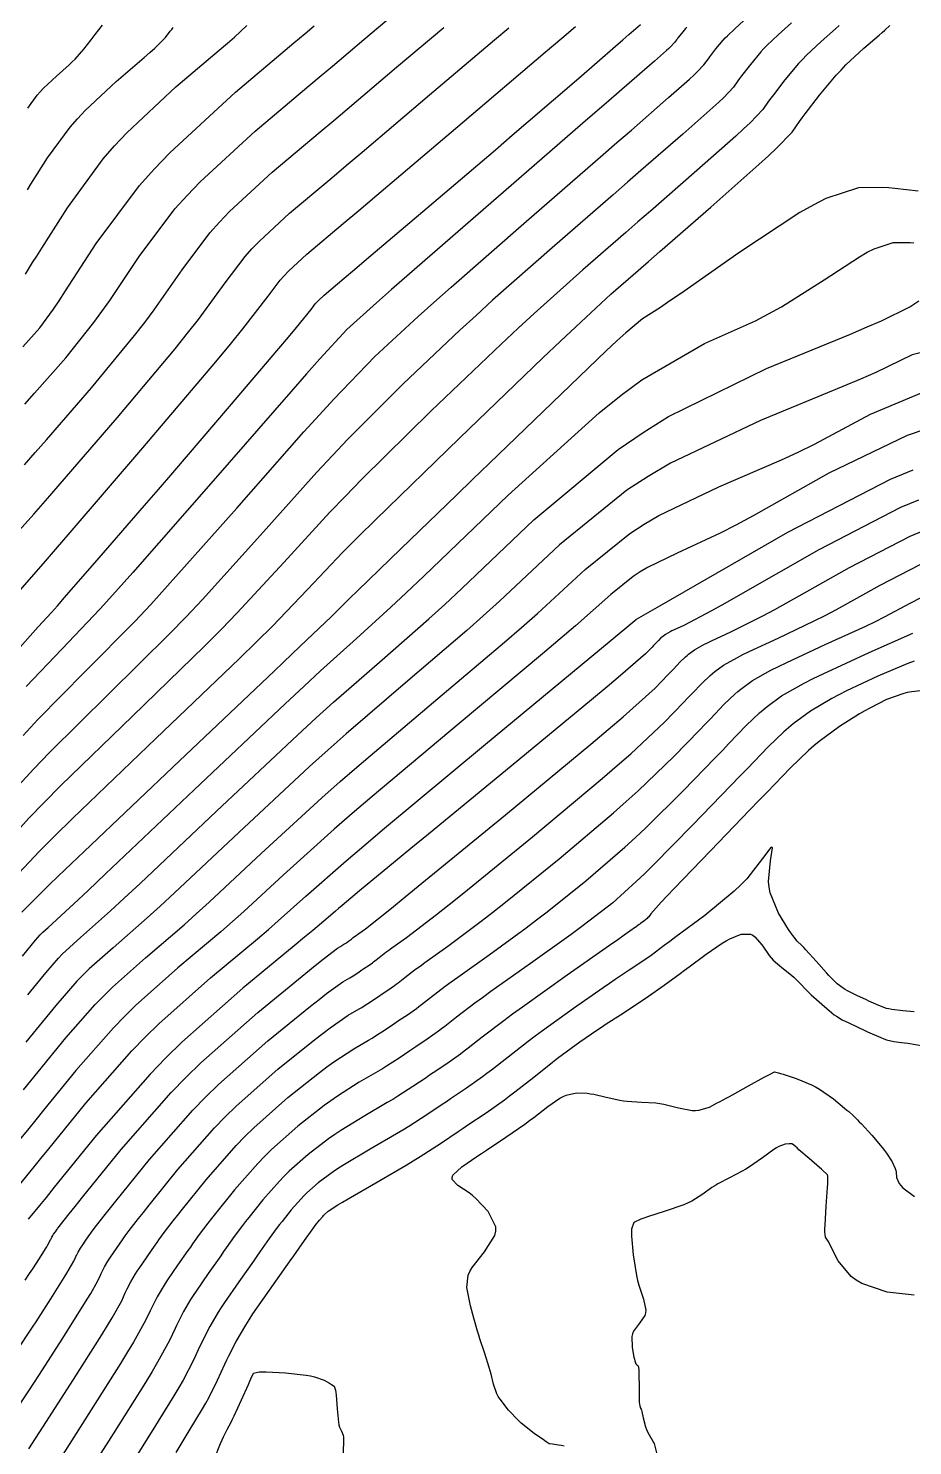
# Model space of a CAD drawing. Header units: metres. Extents: x 837475 to 838479, y 1189012 to 1191015.
# Drawn here: x 837519.9 to 837578.2, y 1190225.4 to 1190319 of the extents above; entities that cross this region are included whole.
import ezdxf

# ---------------------------------------------------------------- set-up
doc = ezdxf.new("R2010")
doc.units = ezdxf.units.M
doc.header["$LTSCALE"] = 0.3
doc.layers.add('COTAS 10', color=1, linetype='Continuous')
doc.layers.add('COTAS INT', color=252, linetype='Continuous')

msp = doc.modelspace()

# ---------------------------------------------------------------- linework, layer by layer
at = {"layer": 'COTAS 10'}
for points, elevation in [([(837519.666, 1190294.188), (837520.306, 1190294.902), (837522.356, 1190297.245), (837524.222, 1190299.583), (837524.746, 1190300.294), (837525.274, 1190301.033), (837527.205, 1190303.933), (837529.566, 1190307.075), (837530.363, 1190307.967), (837531.223, 1190308.868), (837534.85, 1190312.201), (837538.406, 1190315.196), (837539.222, 1190315.885), (837539.965, 1190316.512), (837542.039, 1190318.268), (837543.967, 1190319.885)], 1580), ([(837563.336, 1190319.074), (837563.258, 1190318.99), (837562.984, 1190318.664), (837562.754, 1190318.363), (837562.703, 1190318.295), (837562.657, 1190318.234), (837562.538, 1190318.065), (837562.285, 1190317.8), (837562.155, 1190317.678), (837561.999, 1190317.535), (837561.216, 1190316.841), (837559.056, 1190314.961), (837558.032, 1190314.071), (837556.822, 1190313.02), (837550.91, 1190307.889), (837545.045, 1190302.785), (837543.865, 1190301.752), (837542.877, 1190300.884), (837540.91, 1190299.121), (837539.124, 1190297.169), (837538.25, 1190296.182), (837537.212, 1190295), (837532.092, 1190289.121), (837526.79, 1190283.072), (837525.638, 1190281.785), (837524.622, 1190280.665), (837522.092, 1190278.018), (837519.75, 1190275.54)], 1590), ([(837578.601, 1190308.241), (837577.076, 1190308.433), (837576.651, 1190308.462), (837576.226, 1190308.482), (837574.68, 1190308.469), (837572.524, 1190307.763), (837571.714, 1190307.346), (837570.811, 1190306.834), (837566.778, 1190304.183), (837562.983, 1190301.522), (837562.23, 1190301.003), (837561.606, 1190300.578), (837560.429, 1190299.828), (837559.311, 1190298.898), (837558.726, 1190298.36), (837558.02, 1190297.7), (837554.474, 1190294.301), (837550.307, 1190290.267), (837549.211, 1190289.206), (837548.139, 1190288.169), (837544.474, 1190284.626), (837541.636, 1190281.881), (837541.085, 1190281.347), (837540.637, 1190280.911), (837539.868, 1190280.152), (837538.271, 1190278.623), (837537.302, 1190277.7), (837536.103, 1190276.562), (837529.868, 1190270.648), (837523.57, 1190264.659), (837522.332, 1190263.473), (837521.313, 1190262.491), (837519.459, 1190260.648)], 1600), ([(837579.118, 1190292.533), (837577.879, 1190292.118), (837572.716, 1190289.62), (837567.712, 1190286.815), (837566.574, 1190286.206), (837565.544, 1190285.67), (837562.716, 1190284.34), (837560.748, 1190283.404), (837560.26, 1190283.115), (837559.796, 1190282.815), (837558.323, 1190281.624), (837555.991, 1190279.544), (837554.985, 1190278.683), (837553.823, 1190277.697), (837548.323, 1190273.107), (837542.58, 1190268.289), (837541.264, 1190267.16), (837540.066, 1190266.12), (837536.731, 1190263.107), (837534.104, 1190260.685), (837533.354, 1190260.019), (837532.593, 1190259.354), (837529.763, 1190256.968), (837526.968, 1190254.484), (837526.231, 1190253.758), (837525.509, 1190253.015), (837523.032, 1190250.192), (837520.899, 1190247.564), (837520.393, 1190246.943), (837519.925, 1190246.369), (837518.541, 1190244.684)], 1610), ([(837518.928, 1190227.545), (837519.929, 1190229.046), (837520.263, 1190229.557), (837520.622, 1190230.111), (837522.125, 1190232.454), (837523.498, 1190234.634), (837523.775, 1190235.084), (837524.007, 1190235.468), (837524.473, 1190236.297), (837524.648, 1190236.678), (837524.696, 1190236.779), (837524.744, 1190236.878), (837524.919, 1190237.22), (837525.147, 1190237.608), (837525.228, 1190237.736), (837525.318, 1190237.873), (837525.71, 1190238.444), (837526.108, 1190239.009), (837526.202, 1190239.142), (837526.289, 1190239.265), (837526.544, 1190239.625), (837527.165, 1190240.42), (837527.482, 1190240.817), (837527.863, 1190241.291), (837529.762, 1190243.644), (837532.179, 1190246.396), (837532.886, 1190247.123), (837533.609, 1190247.834), (837536.356, 1190250.274), (837538.806, 1190252.244), (837539.341, 1190252.659), (837539.814, 1190253.017), (837541.007, 1190253.839), (837541.722, 1190254.257), (837541.894, 1190254.361), (837542.054, 1190254.459), (837542.538, 1190254.77), (837542.952, 1190255.049), (837543.068, 1190255.128), (837543.185, 1190255.206), (837543.612, 1190255.495), (837544.047, 1190255.801), (837544.168, 1190255.891), (837544.291, 1190255.983), (837544.738, 1190256.336), (837545.449, 1190256.877), (837545.737, 1190257.088), (837546.064, 1190257.325), (837547.578, 1190258.403), (837549.782, 1190260.049), (837550.545, 1190260.645), (837551.374, 1190261.301), (837554.92, 1190264.176), (837558.5, 1190267.199), (837559.35, 1190267.948), (837560.14, 1190268.66), (837562.481, 1190270.915), (837564.175, 1190272.666), (837564.556, 1190273.061), (837564.898, 1190273.416), (837565.815, 1190274.371), (837566.507, 1190275.036), (837566.708, 1190275.209), (837566.911, 1190275.376), (837567.679, 1190275.939), (837568.896, 1190276.625), (837569.384, 1190276.87), (837569.937, 1190277.139), (837572.479, 1190278.308), (837575.151, 1190279.538), (837575.787, 1190279.845), (837576.378, 1190280.138), (837578.134, 1190281.073), (837579.399, 1190281.727)], 1620), ([(837529.648, 1190224.972), (837530.505, 1190226.39), (837531.39, 1190227.845), (837531.6, 1190228.216), (837531.796, 1190228.574), (837532.376, 1190229.754), (837532.859, 1190230.809), (837532.993, 1190231.089), (837533.127, 1190231.363), (837533.61, 1190232.308), (837534.24, 1190233.381), (837534.466, 1190233.735), (837534.714, 1190234.115), (837535.798, 1190235.696), (837536.901, 1190237.257), (837537.161, 1190237.625), (837537.401, 1190237.965), (837538.107, 1190238.961), (837538.611, 1190239.664), (837538.725, 1190239.82), (837538.827, 1190239.959), (837539.103, 1190240.319), (837539.315, 1190240.56), (837539.377, 1190240.624), (837539.44, 1190240.686), (837539.681, 1190240.9), (837540.314, 1190241.313), (837540.624, 1190241.5), (837540.993, 1190241.72), (837542.816, 1190242.778), (837544.814, 1190243.947), (837545.294, 1190244.237), (837545.742, 1190244.511), (837547.095, 1190245.38), (837548.253, 1190246.161), (837548.577, 1190246.38), (837548.903, 1190246.6), (837550.096, 1190247.406), (837551.312, 1190248.262), (837551.652, 1190248.514), (837551.995, 1190248.772), (837553.246, 1190249.758), (837554.48, 1190250.74), (837554.813, 1190250.995), (837555.14, 1190251.244), (837556.289, 1190252.081), (837557.407, 1190252.854), (837557.716, 1190253.062), (837558.024, 1190253.267), (837559.134, 1190253.985), (837560.225, 1190254.693), (837560.521, 1190254.892), (837560.815, 1190255.093), (837561.854, 1190255.827), (837562.902, 1190256.593), (837563.201, 1190256.813), (837563.503, 1190257.038), (837564.628, 1190257.877), (837565.679, 1190258.604), (837565.936, 1190258.757), (837566.178, 1190258.89), (837566.928, 1190259.193), (837567.537, 1190259.183), (837567.69, 1190259.118), (837567.836, 1190259.026), (837568.31, 1190258.467), (837568.771, 1190257.794), (837568.909, 1190257.63), (837569.052, 1190257.475), (837569.608, 1190256.996), (837570.149, 1190256.583), (837570.282, 1190256.469), (837570.408, 1190256.355), (837570.806, 1190255.949), (837571.24, 1190255.491), (837571.39, 1190255.345), (837571.552, 1190255.191), (837572.242, 1190254.568), (837572.921, 1190253.998), (837573.076, 1190253.877), (837573.217, 1190253.773), (837573.605, 1190253.531), (837574.039, 1190253.329), (837574.209, 1190253.249), (837574.401, 1190253.159), (837575.272, 1190252.749), (837576.153, 1190252.361), (837576.35, 1190252.284), (837576.528, 1190252.221), (837577.004, 1190252.106), (837577.51, 1190252.047), (837577.707, 1190252.02), (837577.928, 1190251.987), (837578.932, 1190251.828)], 1630)]:
    msp.add_lwpolyline(points, dxfattribs=dict(at, elevation=elevation))
at = {"layer": 'COTAS INT'}
for points, elevation in [([(837519.548, 1190272.316), (837520.514, 1190273.364), (837523.647, 1190276.544), (837526.918, 1190279.844), (837527.97, 1190280.968), (837529.086, 1190282.182), (837533.647, 1190287.327), (837538.073, 1190292.352), (837539.103, 1190293.491), (837540.05, 1190294.521), (837542.767, 1190297.327), (837545.619, 1190299.973), (837546.65, 1190300.901), (837547.787, 1190301.914), (837552.767, 1190306.277), (837557.651, 1190310.518), (837558.728, 1190311.454), (837559.685, 1190312.286), (837562.145, 1190314.429), (837563.524, 1190315.653), (837563.8, 1190315.906), (837564.03, 1190316.121), (837564.476, 1190316.588), (837564.685, 1190316.885), (837564.766, 1190316.994), (837564.856, 1190317.114), (837565.262, 1190317.644), (837565.744, 1190318.219), (837565.882, 1190318.368), (837566.022, 1190318.512), (837566.541, 1190318.997), (837567.363, 1190319.767)], 1592), ([(837573.391, 1190319.186), (837573.146, 1190318.961), (837572.203, 1190318.128), (837571.235, 1190317.224), (837570.975, 1190316.954), (837570.718, 1190316.676), (837569.819, 1190315.603), (837569.06, 1190314.616), (837568.892, 1190314.391), (837568.742, 1190314.189), (837568.351, 1190313.633), (837567.519, 1190312.763), (837567.091, 1190312.361), (837566.576, 1190311.889), (837564.002, 1190309.605), (837560.942, 1190306.934), (837560.121, 1190306.219), (837559.311, 1190305.514), (837556.481, 1190303.054), (837553.271, 1190300.171), (837552.221, 1190299.198), (837551.102, 1190298.151), (837546.481, 1190293.74), (837541.902, 1190289.224), (837540.81, 1190288.11), (837539.793, 1190287.055), (837536.757, 1190283.74), (837533.679, 1190280.403), (837532.636, 1190279.334), (837531.511, 1190278.203), (837526.757, 1190273.596), (837522.042, 1190269.011), (837520.94, 1190267.894), (837519.927, 1190266.843), (837517.002, 1190263.596)], 1596), ([(837518.231, 1190262.122), (837520.62, 1190264.667), (837521.636, 1190265.683), (837522.806, 1190266.835), (837528.313, 1190272.122), (837533.807, 1190277.382), (837534.969, 1190278.517), (837535.975, 1190279.513), (837538.313, 1190281.946), (837540.654, 1190284.407), (837541.663, 1190285.419), (837542.828, 1190286.575), (837548.338, 1190291.946), (837553.844, 1190297.24), (837555.007, 1190298.347), (837556.013, 1190299.299), (837558.338, 1190301.442), (837560.141, 1190303.011), (837560.817, 1190303.601), (837561.57, 1190304.259), (837564.931, 1190307.193), (837568.102, 1190310.007), (837568.736, 1190310.588), (837569.264, 1190311.084), (837570.289, 1190312.156), (837570.77, 1190312.84), (837570.955, 1190313.09), (837571.162, 1190313.366), (837572.097, 1190314.583), (837573.205, 1190315.905), (837573.521, 1190316.248), (837573.842, 1190316.58), (837575.035, 1190317.694), (837576.038, 1190318.559), (837576.239, 1190318.734), (837576.407, 1190318.88), (837576.735, 1190319.177)], 1598), ([(837518.329, 1190284.768), (837520.262, 1190286.927), (837521.019, 1190287.793), (837521.871, 1190288.773), (837525.746, 1190293.28), (837529.577, 1190297.848), (837530.402, 1190298.867), (837531.124, 1190299.78), (837532.879, 1190302.189), (837534.193, 1190303.937), (837534.637, 1190304.434), (837535.115, 1190304.935), (837537.134, 1190306.79), (837539.913, 1190309.137), (837540.872, 1190309.949), (837541.913, 1190310.831), (837546.354, 1190314.601), (837550.651, 1190318.243), (837551.6, 1190319.043)], 1584), ([(837518.986, 1190277.716), (837520.537, 1190279.492), (837521.411, 1190280.43), (837521.814, 1190280.882), (837522.286, 1190281.416), (837524.572, 1190284.035), (837527.557, 1190287.491), (837528.471, 1190288.553), (837529.422, 1190289.66), (837533.171, 1190294.035), (837536.426, 1190297.86), (837537.067, 1190298.62), (837537.593, 1190299.25), (837538.553, 1190300.445), (837538.82, 1190300.8), (837538.91, 1190300.901), (837539.008, 1190301.003), (837539.418, 1190301.38), (837540.738, 1190302.499), (837541.409, 1190303.068), (837542.213, 1190303.751), (837546.22, 1190307.154), (837550.716, 1190310.986), (837551.829, 1190311.938), (837552.885, 1190312.843), (837556.22, 1190315.72), (837558.645, 1190317.825), (837559.127, 1190318.243), (837559.527, 1190318.591), (837560.288, 1190319.252)], 1588), ([(837570.255, 1190319.364), (837569.372, 1190318.563), (837568.628, 1190317.868), (837568.428, 1190317.661), (837568.231, 1190317.447), (837567.54, 1190316.624), (837566.958, 1190315.865), (837566.829, 1190315.693), (837566.713, 1190315.537), (837566.414, 1190315.111), (837565.775, 1190314.442), (837565.445, 1190314.133), (837565.05, 1190313.771), (837563.074, 1190312.017), (837560.313, 1190309.61), (837559.424, 1190308.836), (837558.481, 1190308.016), (837554.624, 1190304.666), (837550.529, 1190301.042), (837549.436, 1190300.05), (837548.361, 1190299.062), (837544.624, 1190295.534), (837540.976, 1190291.872), (837539.957, 1190290.8), (837538.933, 1190289.704), (837535.202, 1190285.534), (837531.383, 1190281.293), (837530.303, 1190280.151), (837529.214, 1190279.024), (837525.202, 1190275.07), (837521.278, 1190271.188), (837520.244, 1190270.105), (837519.233, 1190269.019)], 1594), ([(837519.339, 1190281.887), (837520.896, 1190283.668), (837521.695, 1190284.595), (837522.653, 1190285.709), (837527.441, 1190291.298), (837532.255, 1190296.981), (837533.23, 1190298.154), (837534.05, 1190299.153), (837535.716, 1190301.317), (837536.506, 1190302.369), (837536.774, 1190302.667), (837537.061, 1190302.969), (837538.276, 1190304.085), (837540.667, 1190306.108), (837541.697, 1190306.981), (837542.886, 1190307.991), (837548.511, 1190312.768), (837553.992, 1190317.421), (837555.091, 1190318.352), (837556.008, 1190319.129)], 1586), ([(837519.524, 1190297.967), (837520.661, 1190299.227), (837521.544, 1190300.451), (837521.918, 1190301.008), (837522.348, 1190301.66), (837524.369, 1190304.805), (837527.229, 1190308.624), (837528.188, 1190309.701), (837529.22, 1190310.786), (837533.554, 1190314.777), (837537.422, 1190318.033), (837538.161, 1190318.655), (837538.755, 1190319.156)], 1578), ([(837519.629, 1190290.187), (837520.342, 1190290.99), (837521.088, 1190291.838), (837524.051, 1190295.263), (837526.9, 1190298.716), (837527.574, 1190299.581), (837528.199, 1190300.407), (837530.042, 1190303.061), (837531.879, 1190305.506), (837532.5, 1190306.2), (837533.169, 1190306.901), (837535.992, 1190309.495), (837539.16, 1190312.167), (837540.047, 1190312.917), (837540.939, 1190313.672), (837544.196, 1190316.434), (837547.309, 1190319.064)], 1582), ([(837519.7, 1190302.774), (837520.174, 1190303.53), (837520.444, 1190303.958), (837520.774, 1190304.48), (837522.467, 1190307.153), (837524.833, 1190310.378), (837525.587, 1190311.248), (837526.383, 1190312.108), (837529.617, 1190315.13), (837532.476, 1190317.55), (837533.036, 1190318.03), (837533.496, 1190318.428), (837534.319, 1190319.179)], 1576), ([(837519.834, 1190308.337), (837520.063, 1190308.702), (837521.164, 1190310.445), (837522.659, 1190312.482), (837523.135, 1190313.032), (837523.638, 1190313.575), (837525.681, 1190315.484), (837527.53, 1190317.067), (837527.911, 1190317.406), (837528.236, 1190317.7), (837528.934, 1190318.401), (837529.261, 1190318.818), (837529.351, 1190318.934), (837529.44, 1190319.049)], 1574), ([(837519.862, 1190313.736), (837520.485, 1190314.586), (837520.683, 1190314.815), (837520.893, 1190315.041), (837521.745, 1190315.837), (837522.584, 1190316.585), (837522.787, 1190316.781), (837522.976, 1190316.972), (837523.55, 1190317.623), (837524.035, 1190318.243), (837524.168, 1190318.415), (837524.301, 1190318.586), (837524.778, 1190319.207)], 1572), ([(837519.502, 1190257.736), (837520.372, 1190258.796), (837520.676, 1190259.142), (837520.765, 1190259.233), (837520.856, 1190259.323), (837521.199, 1190259.628), (837522.892, 1190261.199), (837523.833, 1190262.086), (837524.979, 1190263.17), (837530.827, 1190268.717), (837536.842, 1190274.403), (837538.094, 1190275.575), (837539.167, 1190276.572), (837541.55, 1190278.717), (837543.821, 1190280.78), (837544.824, 1190281.726), (837545.99, 1190282.834), (837551.55, 1190288.187), (837557.563, 1190293.621), (837559.015, 1190294.781), (837560.374, 1190295.79), (837564.51, 1190298.187), (837567.872, 1190299.697), (837568.742, 1190300.147), (837569.586, 1190300.61), (837572.416, 1190302.399), (837574.729, 1190303.92), (837575.247, 1190304.214), (837575.712, 1190304.453), (837576.949, 1190304.857), (837577.835, 1190304.865), (837578.079, 1190304.854), (837578.323, 1190304.837)], 1602), ([(837519.851, 1190255.193), (837521.037, 1190256.645), (837521.885, 1190257.61), (837522.131, 1190257.865), (837522.384, 1190258.113), (837523.34, 1190258.963), (837525.317, 1190260.738), (837526.213, 1190261.569), (837527.261, 1190262.549), (837532.303, 1190267.314), (837537.648, 1190272.333), (837538.886, 1190273.471), (837540.02, 1190274.501), (837543.243, 1190277.314), (837546.322, 1190280.01), (837547.365, 1190280.965), (837548.49, 1190282.011), (837553.243, 1190286.546), (837558.816, 1190291.199), (837560.459, 1190292.32), (837562.144, 1190293.367), (837568.592, 1190296.546), (837574.137, 1190298.816), (837575.253, 1190299.29), (837576.189, 1190299.698), (837578.055, 1190300.615), (837578.648, 1190301.005)], 1604), ([(837580.105, 1190297.903), (837578.203, 1190297.439), (837575.813, 1190296.283), (837574.805, 1190295.84), (837573.645, 1190295.344), (837568.203, 1190293.109), (837562.26, 1190290.28), (837560.785, 1190289.409), (837559.383, 1190288.501), (837554.936, 1190284.906), (837550.99, 1190281.189), (837549.905, 1190280.204), (837548.822, 1190279.239), (837544.936, 1190275.912), (837540.873, 1190272.43), (837539.679, 1190271.367), (837538.454, 1190270.262), (837533.779, 1190265.912), (837529.542, 1190261.927), (837528.593, 1190261.052), (837527.742, 1190260.276), (837525.481, 1190258.298), (837523.912, 1190256.904), (837523.498, 1190256.496), (837523.093, 1190256.079), (837521.702, 1190254.494), (837520.2, 1190252.65), (837519.724, 1190252.07)], 1606), ([(837519.574, 1190248.914), (837520.059, 1190249.507), (837520.549, 1190250.107), (837522.367, 1190252.343), (837524.301, 1190254.547), (837524.864, 1190255.127), (837525.44, 1190255.694), (837527.622, 1190257.633), (837530.168, 1190259.815), (837530.974, 1190260.536), (837531.823, 1190261.306), (837535.255, 1190264.509), (837539.26, 1190268.191), (837540.471, 1190269.264), (837541.727, 1190270.359), (837546.63, 1190274.509), (837551.322, 1190278.468), (837552.445, 1190279.444), (837553.491, 1190280.367), (837556.63, 1190283.265), (837559.59, 1190285.658), (837560.522, 1190286.262), (837561.504, 1190286.842), (837565.46, 1190288.725), (837569.594, 1190290.507), (837570.689, 1190291.023), (837571.763, 1190291.549), (837575.46, 1190293.53), (837578.992, 1190295.011)], 1608), ([(837519.213, 1190242.525), (837520.276, 1190243.825), (837520.727, 1190244.38), (837521.248, 1190245.021), (837523.697, 1190248.042), (837526.717, 1190251.483), (837527.597, 1190252.389), (837528.496, 1190253.275), (837531.903, 1190256.303), (837535.019, 1190258.893), (837535.734, 1190259.502), (837536.386, 1190260.064), (837538.207, 1190261.704), (837540.857, 1190264.037), (837542.031, 1190265.036), (837543.397, 1190266.188), (837549.918, 1190271.622), (837558.346, 1190278.602), (837559.918, 1190279.904), (837559.971, 1190279.947), (837559.981, 1190279.956), (837559.99, 1190279.963), (837560.006, 1190279.977), (837560.01, 1190279.982), (837560.012, 1190279.984), (837560.015, 1190279.986), (837560.016, 1190279.988), (837560.017, 1190279.988), (837560.019, 1190279.99), (837560.022, 1190279.992), (837560.023, 1190279.992), (837560.031, 1190279.996), (837561.567, 1190280.878), (837570.02, 1190285.738), (837576.784, 1190289.235), (837578.285, 1190289.852)], 1612), ([(837578.634, 1190287.849), (837577.438, 1190287.358), (837572.049, 1190284.571), (837566.894, 1190281.627), (837565.847, 1190281.036), (837564.963, 1190280.543), (837563.143, 1190279.574), (837562.503, 1190279.279), (837562.364, 1190279.212), (837562.241, 1190279.15), (837561.934, 1190278.977), (837561.741, 1190278.835), (837561.689, 1190278.793), (837561.639, 1190278.75), (837561.465, 1190278.582), (837561.234, 1190278.342), (837561.147, 1190278.252), (837561.052, 1190278.153), (837560.625, 1190277.712), (837558.967, 1190276.266), (837558.095, 1190275.533), (837557.044, 1190274.656), (837551.755, 1190270.288), (837546.293, 1190265.796), (837545.133, 1190264.841), (837544.125, 1190264.011), (837541.755, 1190262.057), (837540.601, 1190261.095), (837540.359, 1190260.891), (837540.152, 1190260.714), (837539.683, 1190260.302), (837538.667, 1190259.443), (837538.114, 1190258.985), (837537.444, 1190258.432), (837534.044, 1190255.638), (837530.024, 1190252.065), (837528.963, 1190251.021), (837527.925, 1190249.952), (837524.362, 1190245.891), (837521.597, 1190242.478), (837521.062, 1190241.817), (837520.626, 1190241.28), (837519.886, 1190240.367)], 1614), ([(837519.686, 1190236.347), (837519.979, 1190236.787), (837520.077, 1190236.937), (837520.183, 1190237.1), (837520.623, 1190237.787), (837521.026, 1190238.426), (837521.107, 1190238.558), (837521.175, 1190238.671), (837521.312, 1190238.914), (837521.363, 1190239.026), (837521.391, 1190239.084), (837521.443, 1190239.185), (837521.509, 1190239.298), (837521.533, 1190239.336), (837521.56, 1190239.376), (837521.675, 1190239.544), (837521.792, 1190239.709), (837521.819, 1190239.748), (837521.845, 1190239.784), (837521.919, 1190239.89), (837522.586, 1190240.722), (837522.985, 1190241.216), (837523.477, 1190241.824), (837526.025, 1190244.973), (837529.325, 1190248.731), (837530.29, 1190249.723), (837531.277, 1190250.693), (837535.027, 1190254.024), (837538.202, 1190256.616), (837538.828, 1190257.122), (837539.343, 1190257.536), (837540.284, 1190258.263), (837540.485, 1190258.381), (837540.534, 1190258.411), (837540.579, 1190258.438), (837540.715, 1190258.526), (837540.832, 1190258.605), (837540.898, 1190258.649), (837541.018, 1190258.73), (837541.141, 1190258.816), (837541.209, 1190258.868), (837541.336, 1190258.967), (837541.536, 1190259.12), (837541.617, 1190259.179), (837541.709, 1190259.246), (837542.136, 1190259.55), (837543.858, 1190260.919), (837544.768, 1190261.658), (837545.864, 1190262.552), (837551.387, 1190267.081), (837557.002, 1190271.737), (837558.158, 1190272.712), (837559.14, 1190273.551), (837561.244, 1190275.446), (837562.093, 1190276.324), (837562.283, 1190276.522), (837562.455, 1190276.7), (837562.915, 1190277.178), (837563.262, 1190277.512), (837563.362, 1190277.598), (837563.464, 1190277.682), (837563.849, 1190277.965), (837564.459, 1190278.308), (837564.704, 1190278.431), (837564.981, 1190278.566), (837566.255, 1190279.152), (837568.359, 1190280.208), (837569.16, 1190280.639), (837570.055, 1190281.131), (837574.077, 1190283.405), (837578.091, 1190285.481), (837578.982, 1190285.847)], 1616), ([(837519.307, 1190231.946), (837519.954, 1190232.917), (837520.17, 1190233.247), (837520.402, 1190233.605), (837521.374, 1190235.121), (837522.262, 1190236.53), (837522.441, 1190236.821), (837522.591, 1190237.069), (837522.893, 1190237.605), (837523.005, 1190237.852), (837523.037, 1190237.917), (837523.068, 1190237.981), (837523.181, 1190238.202), (837523.328, 1190238.453), (837523.381, 1190238.536), (837523.439, 1190238.625), (837523.692, 1190238.994), (837523.95, 1190239.359), (837524.011, 1190239.445), (837524.067, 1190239.524), (837524.232, 1190239.757), (837524.876, 1190240.571), (837525.234, 1190241.016), (837525.67, 1190241.558), (837527.894, 1190244.309), (837530.752, 1190247.564), (837531.588, 1190248.423), (837532.443, 1190249.264), (837535.691, 1190252.149), (837538.504, 1190254.43), (837539.084, 1190254.89), (837539.578, 1190255.276), (837540.646, 1190256.051), (837541.104, 1190256.319), (837541.214, 1190256.386), (837541.316, 1190256.449), (837541.627, 1190256.648), (837541.892, 1190256.827), (837541.967, 1190256.877), (837542.041, 1190256.928), (837542.315, 1190257.112), (837542.594, 1190257.309), (837542.672, 1190257.366), (837542.75, 1190257.426), (837543.037, 1190257.652), (837543.492, 1190257.998), (837543.677, 1190258.133), (837543.887, 1190258.285), (837544.857, 1190258.976), (837546.82, 1190260.484), (837547.656, 1190261.151), (837548.619, 1190261.926), (837553.154, 1190265.628), (837557.751, 1190269.468), (837558.754, 1190270.33), (837559.64, 1190271.106), (837561.863, 1190273.181), (837563.134, 1190274.495), (837563.42, 1190274.791), (837563.677, 1190275.058), (837564.365, 1190275.774), (837564.885, 1190276.274), (837565.035, 1190276.404), (837565.188, 1190276.529), (837565.764, 1190276.952), (837566.678, 1190277.467), (837567.044, 1190277.651), (837567.459, 1190277.852), (837569.367, 1190278.73), (837571.755, 1190279.873), (837572.474, 1190280.242), (837573.217, 1190280.634), (837576.105, 1190282.239), (837578.745, 1190283.604)], 1618), ([(837519.932, 1190225.216), (837520.375, 1190225.895), (837520.854, 1190226.633), (837522.876, 1190229.788), (837524.734, 1190232.738), (837525.109, 1190233.347), (837525.423, 1190233.866), (837526.054, 1190234.988), (837526.29, 1190235.504), (837526.355, 1190235.641), (837526.421, 1190235.775), (837526.657, 1190236.237), (837526.965, 1190236.762), (837527.076, 1190236.936), (837527.197, 1190237.121), (837527.728, 1190237.895), (837528.267, 1190238.658), (837528.394, 1190238.838), (837528.512, 1190239.005), (837528.857, 1190239.492), (837529.454, 1190240.269), (837529.731, 1190240.618), (837530.055, 1190241.025), (837531.63, 1190242.979), (837533.606, 1190245.229), (837534.184, 1190245.823), (837534.775, 1190246.405), (837537.021, 1190248.399), (837539.107, 1190250.058), (837539.598, 1190250.427), (837540.05, 1190250.757), (837541.369, 1190251.627), (837542.34, 1190252.195), (837542.574, 1190252.336), (837542.792, 1190252.47), (837543.45, 1190252.892), (837544.012, 1190253.272), (837544.17, 1190253.378), (837544.329, 1190253.485), (837544.909, 1190253.877), (837545.5, 1190254.293), (837545.665, 1190254.416), (837545.832, 1190254.541), (837546.44, 1190255.021), (837547.405, 1190255.755), (837547.797, 1190256.042), (837548.242, 1190256.364), (837550.299, 1190257.829), (837552.744, 1190259.614), (837553.434, 1190260.138), (837554.129, 1190260.675), (837556.687, 1190262.723), (837559.249, 1190264.93), (837559.947, 1190265.566), (837560.64, 1190266.215), (837563.1, 1190268.649), (837565.216, 1190270.837), (837565.692, 1190271.33), (837566.119, 1190271.774), (837567.266, 1190272.967), (837568.13, 1190273.798), (837568.38, 1190274.014), (837568.635, 1190274.223), (837569.594, 1190274.927), (837571.084, 1190275.77), (837571.674, 1190276.067), (837572.34, 1190276.392), (837575.387, 1190277.795), (837578.249, 1190279.07)], 1622), ([(837578.346, 1190277.226), (837577.92, 1190277.066), (837575.956, 1190276.238), (837573.877, 1190275.258), (837573.378, 1190275.002), (837572.912, 1190274.754), (837571.509, 1190273.914), (837570.359, 1190273.07), (837570.053, 1190272.819), (837569.753, 1190272.561), (837568.716, 1190271.563), (837567.341, 1190270.132), (837566.828, 1190269.6), (837566.257, 1190269.009), (837563.719, 1190266.384), (837561.14, 1190263.769), (837560.543, 1190263.185), (837559.998, 1190262.66), (837558.454, 1190261.271), (837556.884, 1190260.05), (837556.323, 1190259.632), (837555.706, 1190259.179), (837553.02, 1190257.256), (837550.42, 1190255.404), (837549.857, 1190254.996), (837549.362, 1190254.634), (837548.141, 1190253.705), (837547.372, 1190253.099), (837547.162, 1190252.94), (837546.953, 1190252.785), (837546.206, 1190252.259), (837545.472, 1190251.764), (837545.272, 1190251.628), (837545.072, 1190251.494), (837544.361, 1190251.014), (837543.529, 1190250.48), (837543.254, 1190250.311), (837542.959, 1190250.133), (837541.731, 1190249.415), (837540.286, 1190248.498), (837539.854, 1190248.195), (837539.409, 1190247.871), (837537.686, 1190246.524), (837535.942, 1190244.975), (837535.482, 1190244.523), (837535.033, 1190244.062), (837533.498, 1190242.314), (837532.248, 1190240.758), (837531.979, 1190240.418), (837531.743, 1190240.118), (837531.169, 1190239.359), (837530.734, 1190238.745), (837530.586, 1190238.535), (837530.425, 1190238.308), (837529.745, 1190237.345), (837529.077, 1190236.37), (837528.923, 1190236.136), (837528.784, 1190235.917), (837528.395, 1190235.255), (837528.097, 1190234.672), (837528.015, 1190234.503), (837527.932, 1190234.33), (837527.634, 1190233.679), (837526.839, 1190232.264), (837526.443, 1190231.61), (837525.97, 1190230.842), (837523.627, 1190227.122), (837521.286, 1190223.449)], 1624), ([(837579.328, 1190275.321), (837578.199, 1190275.202), (837577.893, 1190275.139), (837577.591, 1190275.063), (837576.525, 1190274.68), (837575.414, 1190274.124), (837575.082, 1190273.938), (837574.741, 1190273.738), (837573.424, 1190272.902), (837572.082, 1190271.917), (837571.726, 1190271.625), (837571.376, 1190271.323), (837570.166, 1190270.159), (837568.649, 1190268.579), (837568.105, 1190268.015), (837567.508, 1190267.396), (837564.904, 1190264.703), (837562.504, 1190262.209), (837562.036, 1190261.715), (837561.652, 1190261.307), (837560.976, 1190260.546), (837560.829, 1190260.346), (837560.779, 1190260.292), (837560.726, 1190260.238), (837560.503, 1190260.048), (837560.291, 1190259.89), (837560.246, 1190259.856), (837560.206, 1190259.826), (837560.109, 1190259.755), (837560.048, 1190259.711), (837560.031, 1190259.7), (837560.013, 1190259.688), (837559.949, 1190259.646), (837559.22, 1190259.136), (837558.784, 1190258.828), (837558.245, 1190258.449), (837555.453, 1190256.479), (837552.491, 1190254.368), (837551.844, 1190253.9), (837551.274, 1190253.481), (837549.843, 1190252.39), (837548.913, 1190251.657), (837548.659, 1190251.465), (837548.406, 1190251.278), (837547.502, 1190250.642), (837546.616, 1190250.043), (837546.374, 1190249.879), (837546.133, 1190249.716), (837545.272, 1190249.136), (837544.267, 1190248.49), (837543.934, 1190248.286), (837543.577, 1190248.071), (837542.092, 1190247.202), (837540.522, 1190246.239), (837540.111, 1190245.964), (837539.71, 1190245.685), (837538.351, 1190244.65), (837537.108, 1190243.545), (837536.781, 1190243.224), (837536.461, 1190242.895), (837535.367, 1190241.649), (837534.441, 1190240.492), (837534.228, 1190240.219), (837534.033, 1190239.966), (837533.482, 1190239.226), (837532.957, 1190238.485), (837532.777, 1190238.232), (837532.584, 1190237.958), (837531.763, 1190236.795), (837530.956, 1190235.618), (837530.771, 1190235.336), (837530.602, 1190235.071), (837530.134, 1190234.273), (837529.774, 1190233.569), (837529.674, 1190233.365), (837529.574, 1190233.157), (837529.215, 1190232.371), (837528.425, 1190230.93), (837528.053, 1190230.309), (837527.616, 1190229.591), (837525.486, 1190226.196), (837523.41, 1190222.918)], 1626), ([(837578.346, 1190254.062), (837577.597, 1190254.128), (837576.862, 1190254.219), (837576.684, 1190254.254), (837576.517, 1190254.294), (837576.005, 1190254.473), (837575.516, 1190254.702), (837575.364, 1190254.773), (837575.204, 1190254.847), (837574.564, 1190255.144), (837573.947, 1190255.455), (837573.801, 1190255.539), (837573.667, 1190255.621), (837573.273, 1190255.91), (837572.861, 1190256.312), (837572.716, 1190256.466), (837572.557, 1190256.638), (837571.868, 1190257.414), (837571.205, 1190258.16), (837571.062, 1190258.314), (837570.937, 1190258.445), (837570.633, 1190258.728), (837570.33, 1190259.095), (837570.205, 1190259.279), (837570.063, 1190259.499), (837569.403, 1190260.59), (837568.848, 1190261.924), (837568.773, 1190262.297), (837568.731, 1190262.671), (837568.859, 1190264.034), (837568.991, 1190264.892), (837568.952, 1190264.948), (837568.878, 1190264.924), (837568.339, 1190264.181), (837567.293, 1190262.842), (837566.902, 1190262.442), (837566.466, 1190262.029), (837564.523, 1190260.434), (837562.622, 1190259.008), (837562.213, 1190258.702), (837561.854, 1190258.435), (837560.982, 1190257.791), (837560.431, 1190257.402), (837560.276, 1190257.296), (837560.119, 1190257.191), (837559.542, 1190256.816), (837558.622, 1190256.201), (837558.25, 1190255.945), (837557.826, 1190255.652), (837555.871, 1190254.28), (837553.815, 1190252.806), (837553.328, 1190252.448), (837552.877, 1190252.111), (837551.544, 1190251.074), (837550.454, 1190250.215), (837550.155, 1190249.989), (837549.859, 1190249.77), (837548.799, 1190249.024), (837547.76, 1190248.321), (837547.475, 1190248.129), (837547.193, 1190247.939), (837546.184, 1190247.258), (837545.004, 1190246.501), (837544.614, 1190246.261), (837544.195, 1190246.009), (837542.454, 1190244.99), (837540.758, 1190243.979), (837540.368, 1190243.732), (837540.012, 1190243.499), (837539.016, 1190242.775), (837538.274, 1190242.116), (837538.079, 1190241.924), (837537.888, 1190241.727), (837537.235, 1190240.984), (837536.634, 1190240.225), (837536.476, 1190240.019), (837536.322, 1190239.815), (837535.794, 1190239.094), (837535.179, 1190238.225), (837534.969, 1190237.929), (837534.742, 1190237.608), (837533.781, 1190236.245), (837532.835, 1190234.867), (837532.618, 1190234.535), (837532.421, 1190234.226), (837531.872, 1190233.29), (837531.45, 1190232.466), (837531.333, 1190232.227), (837531.217, 1190231.983), (837530.796, 1190231.062), (837530.11, 1190229.752), (837529.827, 1190229.262), (837529.503, 1190228.718), (837527.996, 1190226.293), (837526.529, 1190223.945)], 1628), ([(837555.25, 1190225.382), (837555.052, 1190225.422), (837554.881, 1190225.455), (837554.484, 1190225.522), (837554.305, 1190225.546), (837554.271, 1190225.552), (837554.243, 1190225.558), (837554.2, 1190225.576), (837554.062, 1190225.683), (837553.976, 1190225.745), (837553.868, 1190225.821), (837553.302, 1190226.213), (837552.609, 1190226.747), (837552.42, 1190226.912), (837552.232, 1190227.085), (837551.567, 1190227.774), (837551.018, 1190228.484), (837550.904, 1190228.671), (837550.807, 1190228.853), (837550.591, 1190229.472), (837550.436, 1190230.143), (837550.377, 1190230.356), (837550.311, 1190230.582), (837550.011, 1190231.5), (837549.689, 1190232.466), (837549.609, 1190232.722), (837549.532, 1190232.973), (837549.284, 1190233.838), (837549.077, 1190234.654), (837549.026, 1190234.874), (837548.978, 1190235.091), (837548.826, 1190235.854), (837548.924, 1190236.67), (837549.034, 1190236.921), (837549.179, 1190237.182), (837550.002, 1190238.214), (837550.681, 1190239.293), (837550.736, 1190239.583), (837550.734, 1190239.87), (837550.245, 1190240.874), (837549.412, 1190241.734), (837549.192, 1190241.93), (837548.977, 1190242.106), (837548.24, 1190242.59), (837547.85, 1190243.001), (837547.853, 1190243.132), (837547.906, 1190243.27), (837548.498, 1190243.834), (837549.495, 1190244.506), (837549.802, 1190244.713), (837550.122, 1190244.93), (837551.393, 1190245.788), (837552.646, 1190246.658), (837552.956, 1190246.882), (837553.25, 1190247.098), (837554.176, 1190247.815), (837554.967, 1190248.359), (837555.175, 1190248.465), (837555.378, 1190248.552), (837556.073, 1190248.708), (837556.778, 1190248.684), (837556.987, 1190248.658), (837557.203, 1190248.624), (837558.032, 1190248.431), (837558.916, 1190248.232), (837559.166, 1190248.193), (837559.418, 1190248.162), (837560.347, 1190248.109), (837561.297, 1190248.047), (837561.562, 1190248.01), (837561.828, 1190247.964), (837562.795, 1190247.725), (837563.7, 1190247.552), (837563.927, 1190247.548), (837564.143, 1190247.563), (837564.837, 1190247.774), (837565.35, 1190248.048), (837565.451, 1190248.102), (837565.536, 1190248.147), (837565.697, 1190248.231), (837565.988, 1190248.39), (837566.155, 1190248.482), (837566.359, 1190248.595), (837567.407, 1190249.176), (837568.458, 1190249.754), (837568.664, 1190249.865), (837568.833, 1190249.954), (837569.136, 1190250.1), (837569.392, 1190250.038), (837569.532, 1190249.996), (837569.701, 1190249.944), (837570.56, 1190249.666), (837571.576, 1190249.247), (837571.845, 1190249.106), (837572.108, 1190248.953), (837573.013, 1190248.31), (837573.743, 1190247.709), (837573.895, 1190247.583), (837574.027, 1190247.474), (837574.322, 1190247.226), (837574.604, 1190246.943), (837574.727, 1190246.813), (837574.869, 1190246.66), (837575.544, 1190245.921), (837576.237, 1190245.112), (837576.391, 1190244.916), (837576.529, 1190244.731), (837576.89, 1190244.166), (837577.089, 1190243.71), (837577.125, 1190243.594), (837577.153, 1190243.483), (837577.184, 1190243.12), (837577.349, 1190242.725), (837577.462, 1190242.594), (837577.603, 1190242.454), (837578.357, 1190241.868)], 1632), ([(837578.335, 1190235.366), (837576.555, 1190235.554), (837574.882, 1190236.137), (837574.513, 1190236.35), (837574.184, 1190236.585), (837573.338, 1190237.619), (837572.857, 1190238.577), (837572.758, 1190238.765), (837572.675, 1190238.918), (837572.499, 1190239.192), (837572.459, 1190239.536), (837572.461, 1190239.734), (837572.468, 1190239.978), (837572.542, 1190241.228), (837572.627, 1190242.476), (837572.641, 1190242.717), (837572.652, 1190242.913), (837572.659, 1190243.244), (837572.632, 1190243.286), (837572.622, 1190243.299), (837572.61, 1190243.314), (837572.559, 1190243.374), (837572.348, 1190243.568), (837572.236, 1190243.667), (837572.101, 1190243.786), (837571.419, 1190244.38), (837570.744, 1190244.964), (837570.614, 1190245.077), (837570.507, 1190245.169), (837570.327, 1190245.325), (837570.305, 1190245.34), (837570.299, 1190245.344), (837570.292, 1190245.347), (837570.267, 1190245.358), (837570.185, 1190245.358), (837570.143, 1190245.354), (837570.092, 1190245.35), (837569.835, 1190245.323), (837569.414, 1190245.165), (837569.26, 1190245.078), (837569.089, 1190244.972), (837568.334, 1190244.433), (837567.476, 1190243.825), (837567.24, 1190243.677), (837567.005, 1190243.536), (837566.162, 1190243.099), (837565.38, 1190242.702), (837565.184, 1190242.587), (837564.997, 1190242.469), (837564.392, 1190242.025), (837563.68, 1190241.575), (837563.424, 1190241.453), (837563.142, 1190241.332), (837561.914, 1190240.905), (837560.748, 1190240.535), (837560.506, 1190240.449), (837560.299, 1190240.37), (837559.842, 1190240.147), (837559.696, 1190239.713), (837559.685, 1190239.501), (837559.687, 1190239.25), (837559.802, 1190238.01), (837560.026, 1190236.651), (837560.097, 1190236.324), (837560.172, 1190236.018), (837560.474, 1190235.091), (837560.633, 1190234.367), (837560.618, 1190234.189), (837560.578, 1190234.022), (837560.217, 1190233.498), (837559.821, 1190232.974), (837559.758, 1190232.806), (837559.715, 1190232.628), (837559.728, 1190231.903), (837559.856, 1190231.256), (837559.884, 1190231.127), (837559.911, 1190231.02), (837559.983, 1190230.816), (837560.038, 1190230.759), (837560.053, 1190230.745), (837560.069, 1190230.731), (837560.126, 1190230.687), (837560.172, 1190230.449), (837560.18, 1190230.314), (837560.187, 1190230.147), (837560.195, 1190229.294), (837560.204, 1190228.448), (837560.21, 1190228.285), (837560.219, 1190228.155), (837560.265, 1190227.943), (837560.329, 1190227.833), (837560.349, 1190227.766), (837560.37, 1190227.683), (837560.452, 1190227.251), (837560.618, 1190226.666), (837560.692, 1190226.486), (837560.778, 1190226.299), (837561.186, 1190225.558), (837561.389, 1190224.763)], 1634), ([(837532.164, 1190224.51), (837532.582, 1190225.57), (837532.679, 1190225.798), (837532.767, 1190225.998), (837533.015, 1190226.486), (837533.277, 1190226.971), (837533.374, 1190227.17), (837533.481, 1190227.396), (837533.957, 1190228.445), (837534.41, 1190229.463), (837534.503, 1190229.67), (837534.582, 1190229.844), (837534.751, 1190230.202), (837535.123, 1190230.294), (837535.331, 1190230.301), (837535.583, 1190230.299), (837536.871, 1190230.223), (837538.224, 1190230.072), (837538.517, 1190230.023), (837538.774, 1190229.97), (837539.41, 1190229.753), (837539.757, 1190229.547), (837539.833, 1190229.502), (837539.899, 1190229.462), (837540.064, 1190229.359), (837540.161, 1190229.086), (837540.185, 1190228.939), (837540.207, 1190228.761), (837540.277, 1190227.861), (837540.356, 1190226.963), (837540.385, 1190226.786), (837540.416, 1190226.641), (837540.554, 1190226.376), (837540.665, 1190226.122), (837540.681, 1190225.983), (837540.689, 1190225.814), (837540.662, 1190224.957)], 1632)]:
    msp.add_lwpolyline(points, dxfattribs=dict(at, elevation=elevation))

doc.saveas('drawing.dxf')
